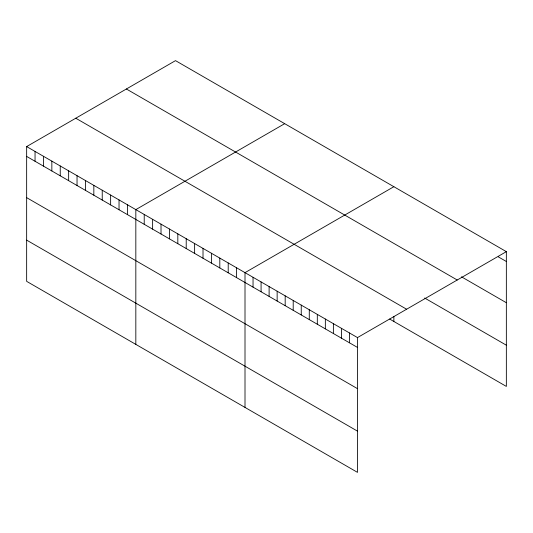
<?xml version="1.0" encoding="UTF-8"?>
<svg xmlns="http://www.w3.org/2000/svg" width="533" height="533" viewBox="0 0 533 533"><rect width="100%" height="100%" fill="white"/><g stroke="black" fill="none" stroke-linecap="round" stroke-linejoin="round"><path stroke-width="0.8" d="M26.65 146.582L357.49 337.589L357.49 472.365L26.65 281.351L26.65 146.582L175.51 60.635L506.35 251.649L506.35 386.418L389.663 319.054M284.689 123.669L135.828 209.616L135.828 344.385M393.867 186.703L245.007 272.649L245.007 407.419M357.49 337.589L506.35 251.649M498.315 256.853L506.35 261.49M461.491 276.82L506.35 302.717M126.388 88.998L457.227 280.005M424.661 298.034L506.35 345.191M75.773 118.219L406.612 309.227M26.65 156.422L357.49 347.436M26.65 197.65L357.49 388.657M26.65 240.13L357.49 431.137M393.867 316.529L393.867 321.479M349.455 332.952L349.455 342.792M341.42 328.315L341.42 338.155M333.385 323.671L333.385 333.518M325.35 319.034L325.35 328.881M317.315 314.397L317.315 324.237M309.28 309.76L309.28 319.6M301.245 305.116L301.245 314.963M293.21 300.479L293.21 310.326M285.182 295.842L285.182 305.682M277.147 291.205L277.147 301.045M269.112 286.561L269.112 296.408M261.077 281.924L261.077 291.771M253.042 277.287L253.042 287.127M236.605 267.799L236.605 277.64M228.211 262.949L228.211 272.796M219.809 258.099L219.809 267.946M211.414 253.255L211.414 263.095M203.013 248.405L203.013 258.245M194.618 243.554L194.618 253.395M186.217 238.704L186.217 248.551M177.822 233.86L177.822 243.701M169.421 229.01L169.421 238.851M161.019 224.16L161.019 234M152.625 219.31L152.625 229.157M144.223 214.459L144.223 224.306M127.427 204.765L127.427 214.606M119.032 199.915L119.032 209.762M110.631 195.065L110.631 204.912M102.236 190.221L102.236 200.062M93.835 185.371L93.835 195.211M85.44 180.52L85.44 190.368M77.038 175.67L77.038 185.517M68.644 170.826L68.644 180.667M60.242 165.976L60.242 175.817M51.848 161.126L51.848 170.973M43.446 156.276L43.446 166.123M35.051 151.432L35.051 161.272"/></g></svg>
